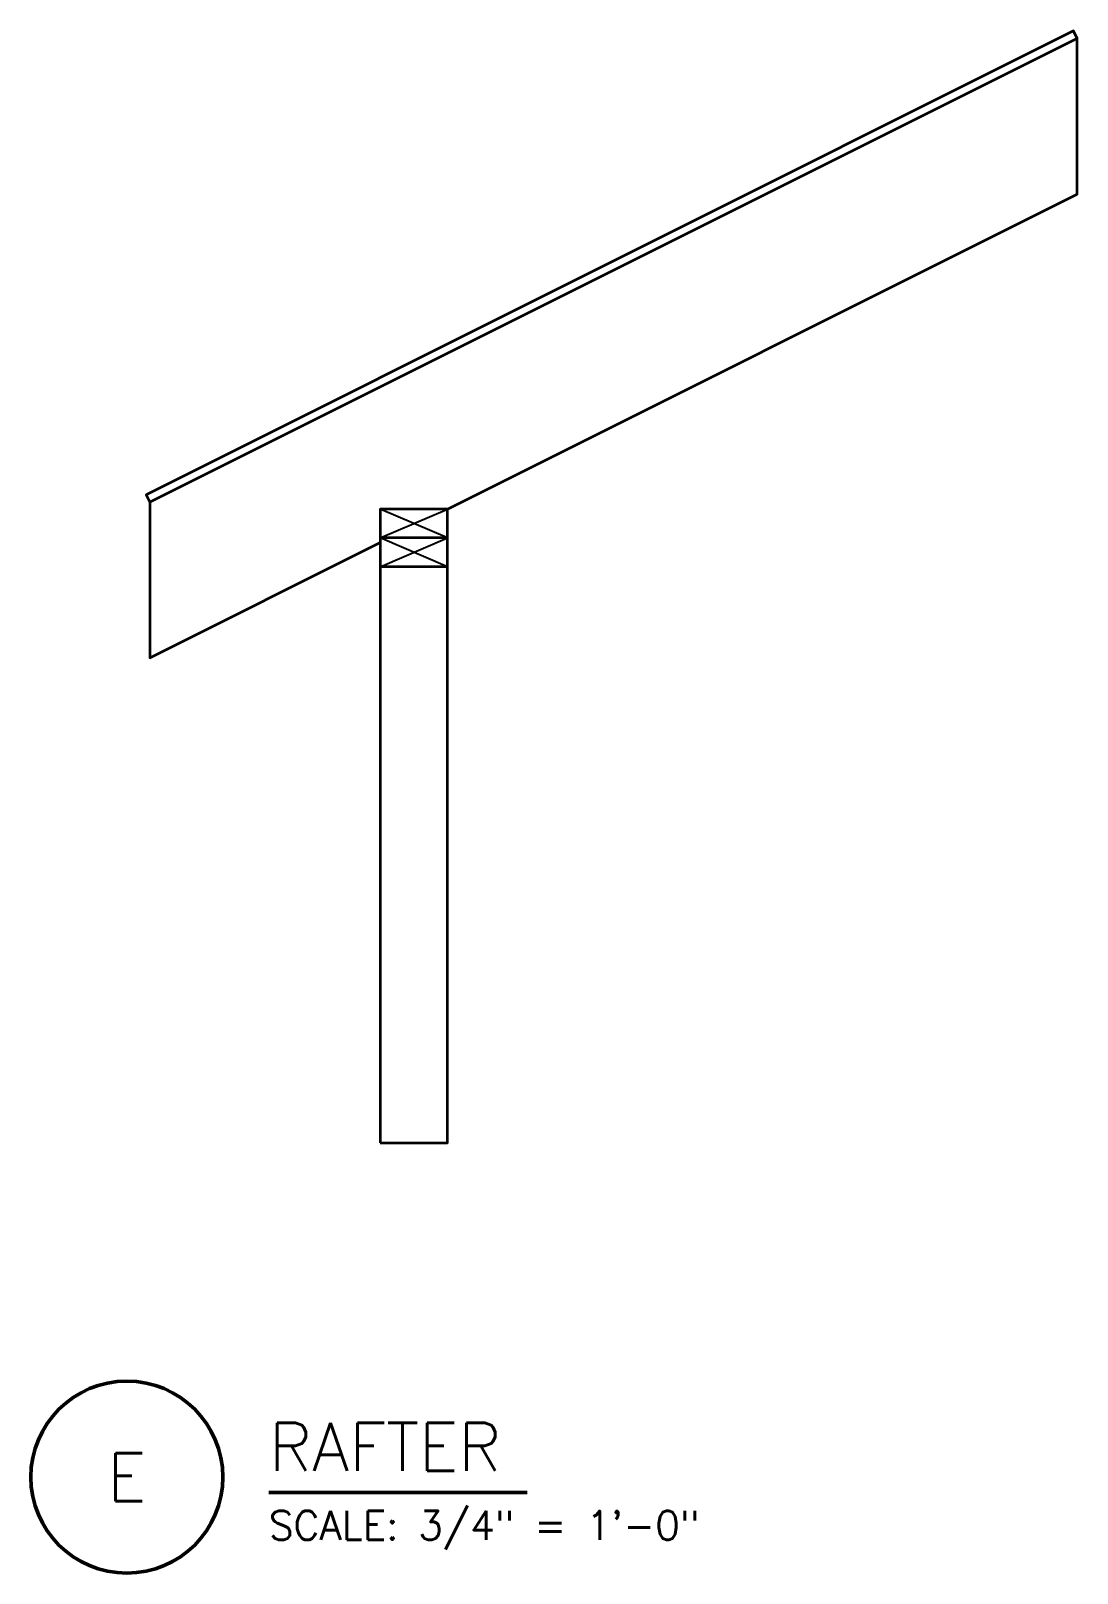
# Model space of a CAD drawing. Header units: inches. Extents: x -18.2 to 36.3, y -52.4 to 27.9.
import ezdxf
from ezdxf.enums import TextEntityAlignment as Align

# ---------------------------------------------------------------- set-up
doc = ezdxf.new("R2010")
doc.units = ezdxf.units.IN
doc.header["$MEASUREMENT"] = 0
for name, color, linetype, lineweight in [('S-ANNO-TTLB', 7, 'CONTINUOUS', 50), ('S-DETL-BYND', 7, 'CONTINUOUS', 25), ('S-DETL-CUT', 7, 'CONTINUOUS', 50)]:
    doc.layers.add(name, color=color, linetype=linetype, lineweight=lineweight)
doc.styles.add('KERF', font='romans.shx')

msp = doc.modelspace()

# ---------------------------------------------------------------- linework, layer by layer
at = {"layer": 'S-ANNO-TTLB', "lineweight": 50}
msp.add_lwpolyline([(-18.195656, -47.4, 1), (-8.195656, -47.4, 1)], format="xyb", close=True, dxfattribs=at)
msp.add_lwpolyline([(-5.795656, -48.2), (7.656725, -48.2)], dxfattribs=at)
at = {"layer": 'S-DETL-BYND', "lineweight": 25}
for points in [[(0, 1.5), (3.5, 3)], [(3.5, 1.5), (0, 3)], [(0, 0), (3.5, 1.5)], [(3.5, 0), (0, 1.5)]]:
    msp.add_lwpolyline(points, dxfattribs=at)
at = {"layer": 'S-DETL-CUT', "lineweight": 35}
for points in [[(36.299068, 27.505281), (36.103412, 27.896592), (-12.195656, 3.747058), (-12, 3.355746)], [(3.5, 3), (36.299068, 19.399534), (36.299068, 27.505281), (-12, 3.355746), (-12, -4.75), (0, 1.25)], [(3.5, 1.5), (3.5, 3), (0, 3), (0, 1.5)], [(3.5, 0), (3.5, 1.5), (0, 1.5), (0, 0)]]:
    msp.add_lwpolyline(points, dxfattribs=at)
msp.add_lwpolyline([(0, -30), (3.5, -30), (3.5, 0), (0, 0)], close=True, dxfattribs=at)

# ---------------------------------------------------------------- texts
at = {"layer": 'S-ANNO-TTLB', "lineweight": 50, "style": 'KERF'}
msp.add_text('RAFTER', height=2.5, dxfattribs=at).set_placement((-5.795656, -47.08))
msp.add_text('E', height=2.5, dxfattribs=at).set_placement((-13.195656, -47.4), align=Align.MIDDLE_CENTER)
at = {"layer": 'S-ANNO-TTLB', "lineweight": 18, "style": 'KERF'}
msp.add_text('SCALE: 3/4" = 1\'-0"', height=1.5, dxfattribs=at).set_placement((-5.795656, -50.66))

doc.saveas('drawing.dxf')
